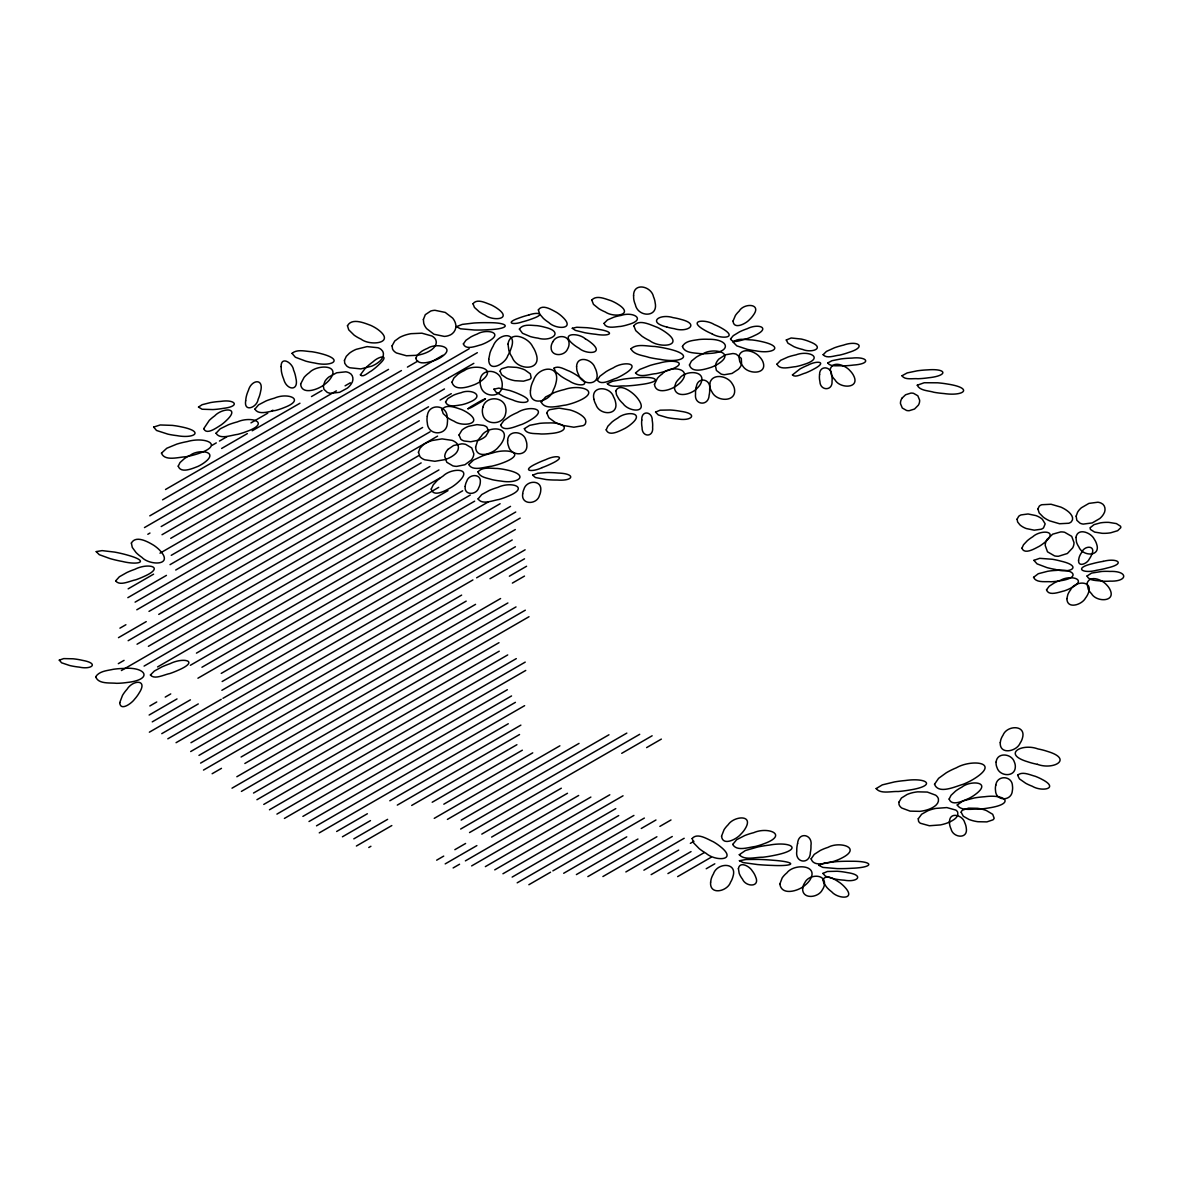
<?xml version="1.0" encoding="UTF-8"?>
<svg xmlns="http://www.w3.org/2000/svg" width="1184" height="1184" viewBox="0 0 1184 1184"><rect width="100%" height="100%" fill="white"/><g stroke="black" fill="none" stroke-linecap="round" stroke-linejoin="round"><path stroke-width="1.5" d="M211.862 445.45L216.287 442.89M219.44 441.07L226.884 436.778M250.978 422.866L267.762 413.172M271.55 410.996L272.942 410.182M221.63 448.455L247.352 433.596M252.236 430.784L299.952 403.241M311.481 396.566L322.078 390.454M165.508 489.495L336.374 390.853M345.092 385.821L350.346 382.787M162.563 499.84L388.544 369.378M149.791 515.854L401.435 370.562M407.414 367.114L417.819 361.105M144.463 527.576L442.92 355.259M147.822 534.28L149.968 533.037M161.187 526.554L469.175 348.747M162.016 534.724L477.344 352.684M170.748 538.335L448.055 378.229M448.706 377.844L473.837 363.34M159.988 553.18L444.474 388.944M171.251 555.326L428.534 406.793M440.122 400.088L451.267 393.665M128.153 588.848L153.594 574.166M170.037 564.664L419.314 420.749M127.842 597.668L166.441 575.38M175.72 570.022L422.629 427.483M135.094 602.138L430.103 431.805M136.796 609.79L420.172 446.176M421.001 445.702L437.592 436.126M119.924 628.171L125.904 624.723M148.992 611.388L418.559 455.751M118.474 637.658L146.239 621.615M158.73 614.407L421.164 462.9M128.153 640.707L429.896 466.496M137.048 644.214L438.953 469.915M118.326 663.662L124.068 660.361M148.385 646.316L439.56 478.203M121.404 670.529L438.687 487.349M144.078 666.089L447.981 490.635M157.59 666.932L462.678 490.783M196.44 653.139L470.27 495.045M190.358 665.29L474.666 501.158M201.946 667.258L488.178 502.001M149.85 705.975L156.747 701.979M165.227 697.095L170.733 693.913M197.935 678.21L500.136 503.733M149.14 715.032L177.008 698.93M221.23 673.4L510.541 506.367M152.248 721.87L190.402 699.848M222.148 681.525L515.736 512.006M149.362 732.186L198.276 703.932M221.867 690.316L520.205 518.074M161.764 733.666L221.23 699.33M222.962 698.323L515.321 529.544M167.817 738.816L512.228 539.963M176.061 742.694L515.41 546.771M190.964 742.723L472.904 579.953M476.619 577.807L525.134 549.805M190.683 751.544L461.642 595.108M489.998 578.739L524.527 558.804M198.971 755.392L466.2 601.117M509.372 576.194L526.584 566.248M200.599 763.103L475.568 604.358M512.376 583.09L524.497 576.09M203.5 770.074L500.595 598.542M212.143 773.729L221.467 768.342M241.092 757.005L507.892 602.967M244.851 763.488L516.017 606.918M236.844 776.748L525.326 610.189M232.02 788.174L529.011 616.716M241.403 791.4L498.997 642.675M253.524 793.043L499.248 651.17M256.928 799.718L507.714 654.93M263.766 804.424L516.298 658.615M269.449 809.782L525.222 662.108M276.923 814.104L525.755 670.44M284.412 818.425L507.374 689.71M302.897 816.398L511.547 695.94M309.009 821.518L515.41 702.349M316.498 825.84L524.63 705.664M319.266 832.87L508.276 723.75M336.656 831.479L367.366 813.748M389.817 800.784L520.871 725.126M342.428 836.792L370.488 820.601M397.306 805.105L519.554 734.539M353.809 838.864L387.627 819.343M411.692 805.446L516.905 744.706M356.384 846.027L391.815 825.559M432.19 802.249L522.351 750.197M368.772 847.507L370.903 846.279M443.822 804.188L532.741 752.846M434.247 818.351L559.884 745.816M447.404 819.402L579.035 743.404M461.183 820.098L608.961 734.776M460.665 829.037L626.824 733.103M469.53 832.559L639.715 734.302M436.659 860.176L443.719 856.106M454.848 849.683L465.593 843.482M481.799 834.113L561.32 788.204M621.718 753.335L652.132 735.782M445.199 863.891L459.288 855.751M460.028 855.322L476.871 845.598M491.612 837.088L567.491 793.28M646.612 747.607L661.353 739.097M453.132 867.946L459.57 864.231M465.386 860.872L578.665 795.47M471.646 865.904L590.875 797.069M485.351 866.629L609.804 794.79M494.734 869.87L623.036 795.796M502.948 873.762L615.784 808.613M512.154 877.092L618.714 815.569M517.186 882.835L633.914 815.436M528.863 884.729L550.545 872.208M552.884 870.862L644.362 818.055M563.688 873.274L626.75 836.851M641.254 828.489L655.966 819.994M576.386 874.576L637.954 839.027M659.873 826.388L670.988 819.964M587.856 876.604L656.898 836.748M602.908 876.545L672.275 836.496M625.862 871.942L684.189 838.272M643.904 870.181L678.713 850.068M690.361 843.348L693.928 841.291M651.141 874.636L691.042 851.592M667.924 873.585L704.362 852.554M677.648 876.619L711.007 857.364M706.212 868.76L714.81 863.802M542.154 467.591C532.001 472.623 520.176 471.054 536.87 463.418A80.394 46.413 0 0 1 545.809 459.644C555.962 454.612 567.787 456.166 551.093 463.817A80.394 46.413 0 0 1 542.154 467.591M528.878 314.959C537.891 311.688 546.253 313.878 532.4 318.703A68.08 39.309 0 0 1 522.1 321.944C513.086 325.215 504.724 323.025 518.562 318.2A68.08 39.309 0 0 1 528.878 314.959M1103.162 561.379C1116.719 557.679 1126.842 563.451 1107.38 567.95A63.507 36.674 0 0 1 1096.636 570.259C1083.079 573.959 1072.956 568.172 1092.418 563.688A63.507 36.674 0 0 1 1103.162 561.379M1037.421 764.331C1053.331 770.325 1073.666 759.196 1047.5 751.411A48.204 27.824 0 0 0 1037.909 748.924C1021.999 742.916 1001.664 754.06 1027.83 761.83A48.204 27.824 0 0 0 1037.421 764.331M666.829 327.036C646.745 322.166 660.021 313.434 673.06 317.638A39.116 22.585 0 0 1 680.534 319.28C700.617 324.15 687.342 332.882 674.303 328.678A39.116 22.585 0 0 1 666.829 327.036M712.087 333.829C720.582 339.32 739.497 338.402 721.914 328.294A57.883 33.418 0 0 0 714.218 324.505C705.723 319.014 686.824 319.946 704.406 330.04A57.883 33.418 0 0 0 712.087 333.829M585.355 338.831C577.94 332.245 558.907 333.059 573.663 344.618A48.381 27.928 0 0 0 579.109 348.288C586.539 354.86 605.572 354.06 590.801 342.487A48.381 27.928 0 0 0 585.355 338.831M593.939 399.319C590.416 385.377 610.174 385.954 613.549 396.847A45.984 26.551 0 0 1 615.532 402.086C619.054 416.043 599.311 415.466 595.937 404.573A45.984 26.551 0 0 1 593.939 399.319M488.726 359.3C488.548 373.36 505.464 363.666 507.773 355.703A84.168 48.588 0 0 0 510.911 348.969C518.237 330.41 497.946 333.089 493.106 346.202A84.168 48.588 0 0 0 489.969 352.936L488.726 359.3M823.146 354.682C826.669 359.048 834.676 355.496 839.574 355.126A57.883 33.418 0 0 0 848.588 352.492C867.946 346.66 857.26 340.119 843.526 345.121A57.883 33.418 0 0 0 834.513 347.756L826.432 351.426L823.146 354.682M418.44 452.229L419.935 456.61A13.853 8.007 0 0 0 424.775 459.806L434.854 461.286L444.74 459.658A27.291 15.762 0 0 0 454.02 454.982C457.512 452.569 460.265 447.256 456.965 443.571A13.853 8.007 0 0 0 452.125 440.374L442.046 438.894L432.16 440.522A27.291 15.762 0 0 0 422.88 445.199L419.965 448.248L418.44 452.229M732.748 844.429C736.655 851.725 748.599 847.256 755.244 846.486A51.548 29.763 0 0 0 764.213 843.644C788.884 834.75 767.972 826.358 753.764 832.663A51.548 29.763 0 0 0 744.795 835.519L736.64 839.722L732.748 844.429M630.909 348.777C633.958 355.022 643.149 355.348 649.128 357.45A74.533 43.024 0 0 0 660.42 359.403C682.176 363.695 696.532 354.756 666.104 348.407A74.533 43.024 0 0 0 654.796 346.468C647.234 346.394 637.007 343.301 630.909 348.777M779.871 883.989C781.47 896.273 798.993 890.945 805.179 885.114A40.152 23.192 0 0 0 809.886 880.082C819.639 864.512 793.783 863.343 786.872 872.904A40.152 23.192 0 0 0 782.165 877.936L779.871 883.989M822.924 879.742L823.872 883.294L826.98 887.571A52.214 30.148 0 0 0 831.686 891.789C838.08 899.218 856.979 900.018 844.636 886.964A52.214 30.148 0 0 0 839.93 882.746C835.756 880.008 826.269 873.259 822.924 879.742M415.776 358.367C418.174 366.004 429.674 362.023 435.209 360.217A33.019 19.062 0 0 0 441.158 357.168C457.216 346.616 435.697 342.664 427.602 348.318A33.019 19.062 0 0 0 421.637 351.352L417.449 354.919L415.776 358.367M546.875 413.201L548.888 417.804L555.192 422.377A35.372 20.424 0 0 0 562.874 425.411L573.84 427.217L583.209 425.633A8.273 4.78 0 0 0 585.355 423.828C587.723 418.796 581.344 414.992 577.659 412.95A35.372 20.424 0 0 0 569.978 409.93L559.011 408.11L549.642 409.694A8.273 4.78 0 0 0 547.496 411.514L546.875 413.201M1037.909 508.913L1039.182 512.968L1043.37 517.216A34.824 20.098 0 0 0 1049.72 520.871L1059.517 523.742L1068.782 523.254A7.681 4.425 0 0 0 1071.342 521.789C1074.909 518.015 1070.41 513.012 1067.213 510.778A34.824 20.098 0 0 0 1060.864 507.107L1051.066 504.251L1041.787 504.724A7.681 4.425 0 0 0 1039.241 506.204L1037.909 508.913M323.291 385.954L323.987 389.358L327.154 392.289A8.377 4.84 0 0 0 330.425 393.28L339.571 392.333L347.326 388.16A31.287 18.071 0 0 0 351.337 383.764C353.972 380.33 353.439 374.573 349.102 372.812A8.377 4.84 0 0 0 345.832 371.82L336.685 372.782L328.93 376.941A31.287 18.071 0 0 0 324.919 381.337L323.291 385.954M478.084 498.908C482.125 505.257 493.003 500.329 499.145 499.441A56.773 32.782 0 0 0 507.566 496.436C530.772 487.186 511.044 481 497.857 487.379A56.773 32.782 0 0 0 489.421 490.383L481.77 494.542L478.084 498.908M674.377 387.508C675.442 398.771 691.456 394.42 696.754 388.604A34.913 20.158 0 0 0 700.484 384.09C707.692 370.207 685.403 369.734 679.616 378.347A34.913 20.158 0 0 0 675.886 382.876L674.377 387.508M1066.902 598.601C1066.991 609.73 1082.058 604.758 1085.476 598.098A43.186 24.938 0 0 0 1088.229 593.347C1093.868 580.145 1074.598 580.471 1070.528 589.943A43.186 24.938 0 0 0 1067.79 594.694L1066.902 598.601M507.64 440.833L507.625 441.602A37.37 21.578 0 0 0 508.558 446.205C510.807 456.343 527.798 456.728 526.88 444.962A37.37 21.578 0 0 0 525.948 440.359C523.787 430.724 507.581 429.496 507.64 440.833M254.915 409.131C258.645 415.628 269.508 411.203 275.576 410.463A50.986 29.437 0 0 0 283.849 407.725C306.626 399.245 287.46 392.215 274.377 398.179A50.986 29.437 0 0 0 266.089 400.917L258.556 404.854L254.915 409.131M541.206 402.16C545.262 410.374 558.522 405.786 565.848 405.061A53.946 31.139 0 0 0 575.735 402.101C603.514 391.46 580.515 383.734 564.442 389.536A53.946 31.139 0 0 0 554.556 392.496L545.558 396.995L541.206 402.16M633.573 295.645L633.677 298.575A58.83 33.966 0 0 0 635.334 304.569C637.836 317.356 658.511 317.934 655.152 302.749A58.83 33.966 0 0 0 653.494 296.755C651.466 286.232 633.44 281.881 633.573 295.645M606.193 429.851C608.976 437.133 620.12 430.665 624.945 428.401A50.409 29.112 0 0 0 630.746 424.449C646.39 411.884 625.596 411.026 617.752 418.1A50.409 29.112 0 0 0 611.95 422.052L607.851 426.225L606.193 429.851M281.082 366.581L281.378 371.14A91.745 52.969 0 0 0 283.672 379.058C286.365 390.246 299.345 391.978 295.837 377.874A91.745 52.969 0 0 0 293.543 369.97C292.848 363.222 280.993 355.348 281.082 366.581M530.447 390.661C528.804 407.252 550.382 401.746 553.313 390.024A71.543 41.307 0 0 0 555.932 383.024C561.038 363.828 538.158 366.196 533.54 380.242A71.543 41.307 0 0 0 530.92 387.227L530.447 390.661M576.578 366.448L576.815 369.763A46.99 27.128 0 0 0 578.665 374.854C581.596 385.481 600.229 386.028 596.721 372.679A46.99 27.128 0 0 0 594.871 367.588C592.4 359.359 577.082 354.919 576.578 366.448M445.554 401.924C447.626 408.021 456.95 405.372 461.819 404.75A31.716 18.308 0 0 0 469.367 402.279C486.21 395.663 471.084 388.278 461.005 392.748A31.716 18.308 0 0 0 453.457 395.219L447.848 398.549L445.554 401.924M451.977 382.18C454.434 391.741 468.642 386.99 475.124 384.371A37.355 21.564 0 0 0 481.666 380.597C498.908 367.351 473.097 363.828 464.32 370.577A37.355 21.564 0 0 0 457.779 374.366L453.931 377.977L451.977 382.18M1021.925 548.236C1024.574 555.044 1034.994 548.429 1039.389 546.238A52.214 30.148 0 0 0 1044.806 542.316C1059.443 530.062 1040.159 529.766 1032.774 536.766A52.214 30.148 0 0 0 1027.342 540.688L1023.509 544.758L1021.925 548.236M519.391 329.093L522.499 333.281L530.388 336.582A34.366 19.847 0 0 0 537.965 338.121C551.3 342.235 565.005 331.875 544.655 327.198A34.366 19.847 0 0 0 537.077 325.659C531.468 325.482 522.943 323.602 519.391 329.093M178.236 466.156C180.812 473.792 192.504 468.479 197.802 466.466A41.484 23.946 0 0 0 203.885 462.944C220.342 451.311 198.631 448.766 190.402 455.174A41.484 23.946 0 0 0 184.319 458.682L180.012 462.574L178.236 466.156M347.46 325.733L348.732 329.833L354.09 335.116A43.867 25.323 0 0 0 361.061 339.142C370.429 346.438 396.522 343.138 377.844 329.463A43.867 25.323 0 0 0 370.858 325.437C364.198 322.936 351.914 317.667 347.46 325.733M738.402 868.612L739.186 873.348A48.559 28.031 0 0 0 742.516 879.179C745.728 887.082 760.587 887.556 755.57 876.708A48.559 28.031 0 0 0 752.24 870.862C749.812 866.54 739.748 860.664 738.402 868.612M721.544 836.17C722.551 846.619 736.774 839.13 740.696 834.306A53.102 30.666 0 0 0 744.81 829.318C754.77 814.044 734.006 815.85 728.16 824.73A53.102 30.666 0 0 0 724.046 829.732L721.544 836.17M245.665 400.769C243.712 412.802 257.076 407.429 258.142 399.304A86.832 50.128 0 0 0 260.569 391.623C264.298 377.785 251.304 379.605 248.433 390.35A86.832 50.128 0 0 0 246.006 398.016L245.665 400.769M423.384 319.517L423.739 323.188A34.543 19.95 0 0 0 426.64 328.634L434.01 334.258L444.281 336.404A10.375 5.994 0 0 0 448.484 335.649C453.635 334.332 457.216 328.678 455.514 323.498A34.543 19.95 0 0 0 452.599 318.052L445.243 312.428L434.972 310.297A10.375 5.994 0 0 0 430.754 311.037L425.308 314.663L423.384 319.517M508.025 344.1L508.868 350.538A62.87 36.29 0 0 0 512.154 357.242C517.038 370.814 542.731 371.45 535.952 353.35A62.87 36.29 0 0 0 532.652 346.646C528.626 337.662 509.919 329.892 508.025 344.1M682.443 346.438C684.426 353.261 694.327 352.743 700.099 353.646A37.696 21.756 0 0 0 709.394 353.439C731.904 352.506 729.744 338.92 708.432 339.29A37.696 21.756 0 0 0 699.152 339.497C693.484 340.518 685.358 340.622 682.443 346.438M689.443 364.983C691.93 373.67 705.072 369.23 711.288 367.292A37.237 21.504 0 0 0 718.111 363.932C736.596 352.284 712.487 347.46 703.133 353.779A37.237 21.504 0 0 0 696.296 357.139L691.441 361.105L689.443 364.983M1000.258 742.679C999.474 755.111 1016.627 751.603 1020.075 743.197A42.831 24.731 0 0 0 1022.414 738.194C1026.632 724.504 1006.888 725.022 1003.026 735.19A42.831 24.731 0 0 0 1000.702 740.192L1000.258 742.679M465.208 486.402C463.773 495.711 476.56 495.208 478.736 487.749A35.372 20.424 0 0 0 480.275 482.584C481.725 473.26 468.923 473.763 466.748 481.222A35.372 20.424 0 0 0 465.208 486.402M500.122 371.214L501.631 374.751L506.604 378.11A25.175 14.534 0 0 0 514.936 380.7L523.52 381.174L529.648 379.383A7.267 4.188 0 0 0 531.142 377.8L530.358 373.863L524.941 369.97A25.175 14.534 0 0 0 516.609 367.38L508.01 366.907L501.883 368.698A7.267 4.188 0 0 0 500.403 370.281L500.122 371.214M633.854 325.837L635.749 330.617L641.994 336.226A57.883 33.418 0 0 0 649.676 340.652C660.198 348.792 685.95 346.068 665.008 331.801A57.883 33.418 0 0 0 657.342 327.376C650.697 325.008 639.079 318.629 633.854 325.837M1078.55 560.239C1078.091 567.906 1087.608 563.303 1089.28 559.04A45.392 26.211 0 0 0 1091.885 554.053C1096.044 545.054 1084.204 545.469 1081.791 552.292A45.392 26.211 0 0 0 1079.186 557.279L1078.55 560.239M475.613 447.034C476.042 459.806 493.743 453.635 498.582 446.871A48.026 27.735 0 0 0 502.578 441.454C511.088 425.855 487.053 425.692 481.326 436.215A48.026 27.735 0 0 0 477.33 441.632L475.613 447.034M597.313 380.094C601.043 385.984 611.21 379.694 616.479 378.199A64.069 36.985 0 0 0 623.613 374.47C643.297 363.044 623.702 360.794 613.253 367.884A64.069 36.985 0 0 0 606.134 371.613L599.888 376.246L597.313 380.094M733.192 342.176L736.803 345.861L747.385 349.369A54.138 31.258 0 0 0 756.295 350.908C773.344 354.312 785.229 346.601 761.164 341.48A54.138 31.258 0 0 0 752.254 339.956C746.201 339.912 737.928 337.544 733.192 342.176M710.622 882.154C709.349 895.666 727.479 891.478 730.558 882.198A52.214 30.148 0 0 0 732.94 876.648C737.765 861.893 717.075 862.47 713.464 873.866A52.214 30.148 0 0 0 711.081 879.416L710.622 882.154M473.008 303.755L474.458 307.44L479.254 311.777A44.311 25.589 0 0 0 485.174 315.181C493.269 321.456 513.205 319.325 497.058 308.314A44.311 25.589 0 0 0 491.153 304.91C486.017 303.074 477.048 298.176 473.008 303.755M654.456 384.386C655.832 395.086 671.239 389.906 676.893 385.466A37.577 21.697 0 0 0 681.732 381.085C692.67 367.528 668.901 365.471 662.256 373.907A37.577 21.697 0 0 0 657.401 378.303L654.456 384.386M949.479 821.385L949.509 823.576A44.356 25.604 0 0 0 951.033 828.904C952.987 837.932 968.32 839.471 966.277 828.09A44.356 25.604 0 0 0 964.768 822.762C963.08 815.376 949.938 811.262 949.479 821.385M802.634 888.414C802.086 899.81 818.47 897.827 822.273 889.924A31.983 18.47 0 0 0 824.256 885.602C826.92 873.378 808.82 873.866 804.854 882.642A31.983 18.47 0 0 0 802.87 886.964L802.634 888.414M1017.086 519.184L1017.648 522.011L1019.927 524.867A21.386 12.343 0 0 0 1026.306 528.552L1034.224 530.18L1041.165 529.233A8.776 5.062 0 0 0 1043.533 527.857L1045.176 523.846L1042.349 519.288A21.386 12.343 0 0 0 1035.97 515.602L1028.052 513.974L1021.111 514.907A8.776 5.062 0 0 0 1018.728 516.283L1017.086 519.184M203.752 428.667C206.445 435.549 216.864 427.454 220.949 425.056A68.376 39.472 0 0 0 226.366 420.512C241.003 406.867 222.281 407.755 214.704 415.865A68.376 39.472 0 0 0 209.272 420.394L203.752 428.667M739.29 854.715C744.425 860.738 755.673 857.024 762.91 857.216A80.231 46.324 0 0 0 774.247 855.366C804.587 849.461 791.445 840.995 769.23 845.11A80.231 46.324 0 0 0 757.893 846.96L745.387 850.526L739.29 854.715M961.171 812.268L963.288 816.235L968.956 819.432A27.202 15.703 0 0 0 977.954 821.726L986.879 821.888L992.888 819.876A6.986 4.04 0 0 0 994.16 818.218L992.695 814.296L986.479 810.596A27.202 15.703 0 0 0 977.481 808.302L968.556 808.139L962.548 810.152A6.986 4.04 0 0 0 961.275 811.81L961.171 812.268M459.022 434.987L460.828 439.249A9.635 5.565 0 0 0 464.158 440.996L470.744 441.765L479.091 440.078A21.963 12.684 0 0 0 485.78 436.215L488.681 431.405L486.876 427.143A9.635 5.565 0 0 0 483.546 425.396L476.96 424.627L468.612 426.314A21.963 12.684 0 0 0 461.923 430.177L459.022 434.987M709.704 383.971L709.912 387.183A34.913 20.158 0 0 0 712.043 392.037C716.601 401.953 737.01 402.516 734.45 388.752A34.913 20.158 0 0 0 732.304 383.897C727.997 375.728 711.569 372.472 709.704 383.971M830.221 369.349L831.642 375.343A40.152 23.177 0 0 0 835.06 379.946C840.004 388.9 860.664 388.752 853.501 375.387A40.152 23.177 0 0 0 850.097 370.784C845.776 365.575 832.781 359.936 830.221 369.349M119.732 702.674C120.309 711.762 131.868 703.104 134.488 699.3A75.273 43.468 0 0 0 139.016 693.188C148.429 679.113 132.963 679.631 127.028 689.295A75.273 43.468 0 0 0 122.485 695.408L119.732 702.674M522.677 493.802C520.901 505.257 537.151 504.813 539.504 495.341A37.636 21.726 0 0 0 540.703 490.916C542.494 479.461 526.244 479.905 523.89 489.392A37.636 21.726 0 0 0 522.677 493.802M949.139 799.082C951.803 806.896 963.88 800.488 969.104 798.312A49.994 28.86 0 0 0 975.424 794.375C992.562 781.706 970.466 780.019 961.882 787.138A49.994 28.86 0 0 0 955.562 791.09L951.048 795.322L949.139 799.082M1075.96 537.447L1076.493 542.08A43.246 24.968 0 0 0 1078.846 546.875C1082.487 556.598 1101.224 557.057 1096.606 543.989A43.246 24.968 0 0 0 1094.253 539.179C1091.16 532.608 1077.603 527.28 1075.96 537.447M115.662 580.9C119.821 586.376 129.885 580.87 135.612 579.849A67.917 39.22 0 0 0 143.752 576.578C166.115 566.796 147.704 562.652 134.932 569.282A67.917 39.22 0 0 0 126.806 572.553L119.347 576.786L115.662 580.9M392.082 345.861L392.54 349.014A14.992 8.658 0 0 0 396.448 352.965L406.452 355.762L417.36 355.274A28.697 16.561 0 0 0 428.712 351.53C432.767 349.443 437.888 345.047 435.83 339.941A14.992 8.658 0 0 0 431.908 335.99L421.904 333.192L410.996 333.681A28.697 16.561 0 0 0 399.659 337.425L394.716 341.022L392.082 345.861M538.365 309.868L539.652 314.041L543.338 318.333A51.016 29.452 0 0 0 548.74 322.477C555.992 329.788 576.534 329.714 562.178 316.631A51.016 29.452 0 0 0 556.791 312.502C551.922 309.927 542.464 303.711 538.365 309.868M692.152 838.538L693.75 843.052L699.226 848.647A63.98 36.941 0 0 0 706.034 853.279C715.373 861.626 738.594 860.872 720.109 846.397A63.98 36.941 0 0 0 713.301 841.765C707.484 839.219 697.287 832.308 692.152 838.538M478.01 471.854C479.579 477.448 487.394 478.025 492.13 479.653A45.984 26.551 0 0 0 501.098 481.074C518.34 484.286 530.55 474.828 506.382 469.885A45.984 26.551 0 0 0 497.413 468.479C491.227 468.524 482.436 466.511 478.01 471.854M615.843 390.809L616.538 394.879L618.773 398.875A54.138 31.258 0 0 0 623.05 403.64C628.97 412.091 648.847 413.704 638.176 399.126A54.138 31.258 0 0 0 633.899 394.361C629.814 390.676 619.321 383.261 615.843 390.809M733.059 321.027C733.651 330.144 746.157 323.572 749.576 319.532A46.679 26.951 0 0 0 753.276 315.24C762.304 303.356 743.863 302.719 739.127 311.17A46.679 26.951 0 0 0 735.412 315.462L733.059 321.027M1087.001 583.549L1088.303 589.336A37.577 21.697 0 0 0 1091.589 593.776C1096.443 602.36 1116.571 602.227 1109.852 589.262A37.577 21.697 0 0 0 1106.566 584.822C1102.245 579.716 1089.65 574.477 1087.001 583.549M996.129 762.008L996.07 762.703A31.716 18.308 0 0 0 997.046 767.646C999.577 776.526 1015.102 777.607 1015.324 766.951A31.716 18.308 0 0 0 1014.348 762.008C1011.876 753.527 997.12 751.84 996.129 762.008M715.447 365.619L716.409 370.474L721.13 374.055A8.406 4.854 0 0 0 724.534 374.706L732.023 373.448L738.461 369.216A28.046 16.191 0 0 0 741.598 364.139L741.302 358.397L736.241 354.194A8.406 4.854 0 0 0 732.852 353.542L725.363 354.8L718.925 359.033A28.046 16.191 0 0 0 715.787 364.11L715.447 365.619M738.846 356.34L739.748 361.534A34.765 20.069 0 0 0 742.797 366.034C747.785 374.736 768.283 374.825 762.807 361.505A34.765 20.069 0 0 0 759.758 357.02C755.14 351.204 741.524 346.66 738.846 356.34M131.365 543.071L132.282 547.422L135.997 552.484A51.548 29.763 0 0 0 141.858 557.324C149.687 565.76 174.699 565.848 159.648 550.16A51.548 29.763 0 0 0 153.787 545.321C147.956 541.798 135.894 534.931 131.365 543.071M1076.152 516.165L1076.848 520.309L1080.03 523.18A7.918 4.573 0 0 0 1083.256 524.098L1092.225 522.928L1099.758 518.562A32.649 18.855 0 0 0 1103.592 514.063C1106.063 510.556 1105.471 504.843 1101.12 503.141A7.918 4.573 0 0 0 1097.894 502.223L1088.925 503.392L1081.406 507.758A32.649 18.855 0 0 0 1077.558 512.258L1076.152 516.165M480.156 380.301L480.082 381.159A40.019 23.103 0 0 0 480.793 386.31C483.131 397.987 502.282 398.298 502.223 385.318A40.019 23.103 0 0 0 501.498 380.168C499.263 369.023 480.985 367.854 480.156 380.301M957.234 804.987C960.979 811.44 971.901 808.687 978.369 809.19A59.437 34.306 0 0 0 988.684 807.962C1015.694 803.921 1005.69 793.842 984.674 796.728A59.437 34.306 0 0 0 974.373 797.957L962.932 800.932L957.234 804.987M1033.558 577.333C1036.192 583.164 1045.576 581.255 1050.948 581.758A43.246 24.968 0 0 0 1059.458 580.9C1081.584 577.94 1073.918 568.335 1056.276 570.407A43.246 24.968 0 0 0 1047.751 571.265L1038.294 573.722L1033.558 577.333M216.05 433.196C219.824 439.915 231.383 435.046 237.658 434.38A58.179 33.581 0 0 0 246.583 431.524C271.032 422.895 251.733 415.628 237.348 421.904A58.179 33.581 0 0 0 228.423 424.76L220.194 428.815L216.05 433.196M493.935 389.181L496.14 392.244L503.141 396.255A65.179 37.622 0 0 0 512.731 399.955C523.284 404.972 537.358 401.938 519.362 394.213A65.179 37.622 0 0 0 509.786 390.528L498.819 388.115L493.935 389.181M344.455 360.35L344.751 363.34L346.601 365.886A11.736 6.778 0 0 0 349.857 367.765L360.809 368.905L371.746 366.152A30.888 17.834 0 0 0 378.495 362.26C382.447 359.684 385.806 353.276 381.278 349.62A11.736 6.778 0 0 0 378.022 347.741L367.07 346.601L356.132 349.354A30.888 17.834 0 0 0 349.384 353.246L346.29 356.34L344.455 360.35M641.787 420.039L641.698 420.823A73.038 42.165 0 0 0 642.068 427.439C641.743 437.518 653.849 437.621 652.606 427.246A73.038 42.165 0 0 0 652.251 420.631C652.71 411.366 641.092 409.827 641.787 420.039M811.129 858.844C813.674 867.428 827.054 862.81 833.447 861.449A42.461 24.509 0 0 0 841.306 858.282C862.944 847.67 839.441 840.921 828.06 847.344A42.461 24.509 0 0 0 820.216 850.512L814.252 854.374L811.129 858.844M300.632 384.001C301.52 395.604 318.304 389.447 324.031 384.8A43.867 25.323 0 0 0 329.359 380.005C342.265 364.11 316.72 364.406 309.409 372.605A43.867 25.323 0 0 0 304.081 377.4L300.632 384.001M360.395 374.84C362.689 378.199 368.638 372.176 371.421 370.888A96.348 55.633 0 0 0 379.428 364.154C390.172 354.223 379.413 355.733 373.182 361.682A96.348 55.633 0 0 0 365.175 368.402L360.395 374.84M431.228 489.081C433.359 498.05 446.827 489.939 451.785 487.083A60.562 34.958 0 0 0 457.942 482.362C474.458 467.591 451.563 467.591 443.216 475.953A60.562 34.958 0 0 0 437.059 480.674L433.314 484.759L431.228 489.081M898.908 802.204L898.982 804.306A13.601 7.844 0 0 0 901.779 808.036L910.096 811.129L919.746 811.351A24.879 14.371 0 0 0 930.298 808.716C934.161 807.029 939.326 803.803 938.424 798.889A13.601 7.844 0 0 0 935.626 795.16L927.309 792.066L917.674 791.844A24.879 14.371 0 0 0 907.107 794.479L901.438 798.016L898.908 802.204M934.531 784.252C938.512 794.73 955.429 786.413 963.258 784.252A72.535 41.884 0 0 0 973.411 779.25C1001.842 761.83 971.176 759.136 956.435 767.765A72.535 41.884 0 0 0 946.297 772.767L938.586 778.347L934.531 784.252M776.97 364.139C779.738 370.533 790.276 366.996 795.826 366.64A43.66 25.204 0 0 0 803.699 364.524C825.174 358.086 809.012 349.872 795.914 354.874A43.66 25.204 0 0 0 788.041 356.991L780.73 360.276L776.97 364.139M463.373 343.908C465.652 350.582 476.323 345.935 481.281 344.722A40.863 23.591 0 0 0 487.63 341.85C505.183 332.541 486.254 328.471 477.137 334.095A40.863 23.591 0 0 0 470.788 336.981L465.948 340.296L463.373 343.908M441.913 409.694L443.186 413.616L448.04 417.982A37.577 21.697 0 0 0 454.182 421.252C462.53 427.306 484.286 423.902 467.665 412.831A37.577 21.697 0 0 0 461.523 409.546C455.81 407.651 446.161 403.522 441.913 409.694M819.58 374.588L819.491 375.343A55.426 31.998 0 0 0 819.905 381.514C820.112 391.031 832.84 391.164 832.041 381.248A55.426 31.998 0 0 0 831.627 375.076C831.538 366.211 819.358 364.924 819.58 374.588M95.712 676.774C98.287 684.382 110.127 682.576 116.668 683.316A48.204 27.824 0 0 0 127.088 682.487C153.742 679.586 145.987 666.459 123.772 668.457A48.204 27.824 0 0 0 113.353 669.286C107.344 670.647 99.264 671.017 95.712 676.774M1087.045 576.001C1089.102 581.196 1097.242 580.278 1101.934 581.166A40.937 23.636 0 0 0 1109.956 581.137C1128.396 581.773 1128.204 570.673 1109.882 571.428A40.937 23.636 0 0 0 1101.845 571.458L1091.589 573.086L1087.045 576.001M918.281 818.766L918.532 821.193A9.457 5.461 0 0 0 920.368 823.25L929.351 825.751L940.422 824.922A31.568 18.219 0 0 0 948.428 822.54C952.439 820.719 959.188 817.582 957.664 812.135A9.457 5.461 0 0 0 955.814 810.078L946.845 807.577L935.774 808.406A31.568 18.219 0 0 0 927.768 810.788L921.626 814.237L918.281 818.766M1033.898 560.343L1037.066 563.865L1046.937 567.595A56.196 32.442 0 0 0 1055.358 569.43C1070.558 573.988 1083.212 566.204 1060.805 561.112A56.196 32.442 0 0 0 1052.384 559.262L1039.67 558.33L1033.898 560.343M292.034 353.365L295.378 357.242L305.886 361.179A55.692 32.16 0 0 0 314.87 363.044C331.372 367.025 345.388 359.847 320.76 353.572A55.692 32.16 0 0 0 311.777 351.707C305.516 351.426 297.169 348.836 292.034 353.365M553.934 368.254L555.74 371.85L560.964 376.172A68.376 39.486 0 0 0 569.371 381.026C577.896 387.064 593.776 386.369 577.955 376.068A68.376 39.486 0 0 0 569.548 371.214C564.931 369.689 558.463 365.086 553.934 368.254M604.032 323.38C606.149 329.359 615.813 326.592 620.771 326.399A36.008 20.794 0 0 0 627.86 324.697C647.056 319.576 633.262 311.2 621.2 315.403A36.008 20.794 0 0 0 614.111 317.09L607.496 319.902L604.032 323.38M635.527 372.945C639.774 378.258 650.001 373.922 656.099 373.641A71.884 41.499 0 0 0 665.423 371.273C691.264 363.547 675.931 358.308 659.222 363.133A71.884 41.499 0 0 0 649.898 365.501L639.893 369.378L635.527 372.945M150.412 674.969C154.394 680.09 164.324 674.48 169.86 673.548A74.784 43.172 0 0 0 178.029 670.307C200.392 660.776 183.224 657.076 170.111 663.662A74.784 43.172 0 0 0 161.942 666.903L154.349 671.032L150.412 674.969M572.286 328.279L575.424 330.395L584.926 332.748A80.394 46.413 0 0 0 595.685 334.273C610.559 336.892 616.42 331.949 597.831 329.241A80.394 46.413 0 0 0 587.072 327.716L576.756 327.258L572.286 328.279M876.16 788.574C880.63 794.346 891.448 791.09 898.153 791.519A77.552 44.77 0 0 0 909.016 790.128C937.491 785.762 927.501 777.326 905.331 780.522A77.552 44.77 0 0 0 894.453 781.928L882.317 784.874L876.16 788.574M500.625 425.012C503.466 432.708 516.194 425.988 521.863 424.42A60.073 34.691 0 0 0 529.559 420.557C550.812 408.465 528.538 405.135 517.452 412.52A60.073 34.691 0 0 0 509.771 416.368L503.851 420.616L500.625 425.012M792.451 374.914C795.293 378.17 801.953 373.759 805.668 372.96A69.086 39.886 0 0 0 813.6 369.201C828.489 361.446 816.56 360.306 807.902 365.205A69.086 39.886 0 0 0 799.97 368.964L792.451 374.914M427.306 416.206L427.143 417.138A52.214 30.148 0 0 0 427.306 422.866C427.853 436.126 447.36 436.2 447.374 422.673A52.214 30.148 0 0 0 447.212 416.96C446.768 404.366 428.134 403.167 427.306 416.206M1046.523 589.78C1048.565 596.514 1059.443 591.956 1064.386 590.86A40.863 23.591 0 0 0 1070.869 588.078C1088.792 579.124 1070.158 574.64 1060.731 580.19A40.863 23.591 0 0 0 1054.248 582.957L1049.261 586.198L1046.523 589.78M468.82 464.513C472.46 471.75 485.055 466.718 491.656 466.215A62.53 36.097 0 0 0 501.335 463.403C528.508 453.709 508.587 447.493 492.307 453.058A62.53 36.097 0 0 0 482.613 455.87L473.57 459.984L468.82 464.513M1017.633 775.194L1019.409 778.865L1025.744 783.29A48.381 27.928 0 0 0 1032.315 786.265C1041.994 792.126 1060.02 788.588 1041.831 779.279A48.381 27.928 0 0 0 1035.245 776.29C1029.962 774.958 1022.295 770.991 1017.633 775.194M456.447 326.651L460.472 328.797L474.458 330.01A94.705 54.671 0 0 0 488.459 329.7C511.577 328.856 510.141 322.388 487.986 322.684A94.705 54.671 0 0 0 473.985 323.01L462.293 324.386L456.447 326.651M591.793 300.04L593.465 304.347L598.838 308.684A43.246 24.968 0 0 0 605.305 311.984C614.318 318.23 635.305 314.811 617.53 304.007A43.246 24.968 0 0 0 611.048 300.706C605.364 298.975 596.484 294.698 591.793 300.04M818.677 865.252L822.821 867.398L837.192 868.612A99.87 57.661 0 0 0 851.548 868.286C875.302 867.428 873.851 860.96 851.074 861.271A99.87 57.661 0 0 0 836.718 861.612L824.7 862.988L818.677 865.252M198.498 407.059L202.079 409.235L212.868 409.575A52.91 30.547 0 0 0 223.214 408.376C241.077 406.319 235.142 399.082 220.801 401.391A52.91 30.547 0 0 0 210.471 402.59L202.153 404.691L198.498 407.059M730.528 338.905C732.852 344.248 742.072 339.616 746.453 338.876A52.851 30.518 0 0 0 754.371 335.62C771.924 327.82 758.189 323.084 747.296 328.693A52.851 30.518 0 0 0 739.378 331.949L733.296 335.649L730.528 338.905M917.274 385.2C919.776 390.853 928.685 390.572 933.998 392.289A66.363 38.317 0 0 0 943.988 393.547C964.353 396.477 973.81 388.086 947.585 384.06A66.363 38.317 0 0 0 937.595 382.802L924.216 382.743L917.274 385.2M161.468 453.146C164.665 461.597 178.814 457.009 185.947 456.758A59.082 34.114 0 0 0 196.514 454.182C225.878 445.154 205.646 436.245 187.294 441.573A59.082 34.114 0 0 0 176.727 444.148L166.796 448.248L161.468 453.146M655.551 412.106L658.304 414.948L667.332 417.612A49.269 28.446 0 0 0 677.722 418.944C691.885 421.489 698.856 413.719 680.652 411.307A49.269 28.446 0 0 0 670.262 409.99L660.139 410.182L655.551 412.106M786.294 339.986L787.922 343.168L794.005 346.705A37.696 21.771 0 0 0 802.619 349.443C811.943 353.424 826.166 348.022 809.93 341.806A37.696 21.771 0 0 0 801.316 339.053L791.178 337.988L786.294 339.986M822.91 873.407L825.514 876.249L834.187 878.883A45.836 26.462 0 0 0 844.192 880.186C857.749 882.702 864.779 874.976 847.182 872.578A45.836 26.462 0 0 0 837.177 871.261L827.394 871.483L822.91 873.407M995.818 785.125L995.64 785.88A40.937 23.636 0 0 0 995.522 790.512C995.685 801.524 1011.758 801.464 1012.35 790.675A40.937 23.636 0 0 0 1012.468 786.028C1012.379 775.564 997.046 774.736 995.818 785.125M797.587 843.511L797.365 844.429A75.894 43.823 0 0 0 796.788 851.089C794.804 863.373 810.182 864.838 810.374 852.332A75.894 43.823 0 0 0 810.951 845.657C812.994 834.276 798.416 831.316 797.587 843.511M901.986 375.757C904.813 380.36 913.19 378.17 918.014 378.747A61.731 35.638 0 0 0 928.33 377.8C948.399 375.772 947.244 368.254 927.486 369.882A61.731 35.638 0 0 0 917.171 370.829L907.196 372.916L901.986 375.757M524.364 428.682C526.184 434.706 535.952 433.211 541.058 433.995A43.66 25.204 0 0 0 549.716 433.581C571.176 432.16 567.432 421.978 548.192 422.969A43.66 25.204 0 0 0 539.534 423.384L529.677 425.337L524.364 428.682M696.281 387.212L696.074 388.041A61.731 35.638 0 0 0 695.541 394.05C694.002 405.313 708.698 406.512 709.127 395.204A61.731 35.638 0 0 0 709.66 389.196C711.258 378.688 697.317 376.231 696.281 387.212M482.909 407.207L482.687 408.051A37.237 21.504 0 0 0 482.539 413.216C484.034 425.811 503.659 425.737 505.642 413.438A37.237 21.504 0 0 0 505.79 408.273C504.369 396.152 485.647 395.515 482.909 407.207M153.654 427.069L156.51 430.458L167.995 434.173A57.779 33.359 0 0 0 176.904 435.623C194.206 438.879 205.113 431.612 181.211 426.847A57.779 33.359 0 0 0 172.302 425.382L160.225 424.967L153.654 427.069M59.289 660.139L61.598 662.803L69.723 665.526A47.375 27.35 0 0 0 79.224 667.11C91.642 669.892 99.56 663.395 82.584 660.376A47.375 27.35 0 0 0 73.082 658.792L63.699 658.6L59.289 660.139M1090.375 527.576L1090.242 527.96A5.861 3.389 0 0 0 1090.523 529.514L1094.593 532.075L1102.126 533.303A24.464 14.134 0 0 0 1110.725 532.785L1117.666 530.698L1120.745 527.709A5.861 3.389 0 0 0 1120.478 526.17L1116.394 523.594L1108.875 522.381A24.464 14.134 0 0 0 1100.262 522.899L1094.016 524.645L1090.375 527.576M532.652 475.154L535.42 477.522L546.179 479.55A59.407 34.292 0 0 0 557.235 480.038C573.811 481.296 576.223 473.615 558.167 473.052A59.407 34.292 0 0 0 547.126 472.549L537.684 473.245L532.652 475.154M827.779 362.926C830.236 367.158 838.08 365.249 842.49 365.886A59.407 34.292 0 0 0 853.472 365.057C871.898 363.814 867.872 356.325 851.903 358.101A59.407 34.292 0 0 0 840.921 358.93L831.923 360.72L827.779 362.926M467.991 408.776L470.507 407.858A80.083 46.235 0 0 0 472.49 406.837L481.962 401.376A87.364 50.438 0 0 0 483.338 400.488L485.484 398.771L482.954 399.778A80.083 46.235 0 0 0 480.97 400.799L471.513 406.26A87.364 50.438 0 0 0 470.122 407.148L467.991 408.776M607.362 383.69C611.077 388.041 620.238 385.422 625.788 385.999A93.965 54.257 0 0 0 639.538 384.682C663.662 381.825 657.786 375.846 637.554 377.77A93.965 54.257 0 0 0 623.805 379.087L612.542 381.292L607.362 383.69M96.23 551.611L99.264 554.674L110.008 558.582A88.948 51.356 0 0 0 122.603 561.512C138.735 565.478 150.812 561.497 127.132 555A88.948 51.356 0 0 0 114.537 552.084L102.09 550.619L96.23 551.611M739.423 860.709L743.212 862.588L757.582 864.557A142.48 82.258 0 0 0 772.264 865.415C795.13 866.525 798.105 862.056 773.167 860.265A142.48 82.258 0 0 0 758.485 859.406L745.994 859.51L739.423 860.709M1046.982 539.534L1046.523 540.348A31.332 18.086 0 0 0 1045.22 545.498L1047.5 551.818L1054.589 555.903A9.605 5.55 0 0 0 1058.585 556.243L1067.391 553.49L1072.704 547.822A31.332 18.086 0 0 0 1074.006 542.672L1071.712 536.352L1064.638 532.267A9.605 5.55 0 0 0 1060.642 531.927L1052.709 534.162L1046.982 539.534M552.958 341.643L552.588 342.25A28.801 16.635 0 0 0 551.108 347.386C550.826 356.961 564.605 356.473 567.595 348.969A28.801 16.635 0 0 0 569.075 343.819C569.415 334.628 556.288 334.584 552.958 341.643M902.06 398.105L901.705 398.682A24.464 14.134 0 0 0 900.476 403.626L902.297 408.021L906.574 410.463A5.861 3.389 0 0 0 909.238 410.685L914.536 409.028L918.414 405.106A24.464 14.134 0 0 0 919.628 400.162L917.822 395.767L913.53 393.325A5.861 3.389 0 0 0 910.866 393.103L905.582 394.76L902.06 398.105M447.892 449.476L447.271 450.186A27.054 15.629 0 0 0 444.725 456.447L446.797 462.278L452.836 465.845A10.286 5.935 0 0 0 456.772 466.378L464.927 464.735L471.276 460.043A27.054 15.629 0 0 0 473.822 453.783L471.75 447.952L465.712 444.385A10.286 5.935 0 0 0 461.775 443.852L453.62 445.495L447.892 449.476"/></g></svg>
